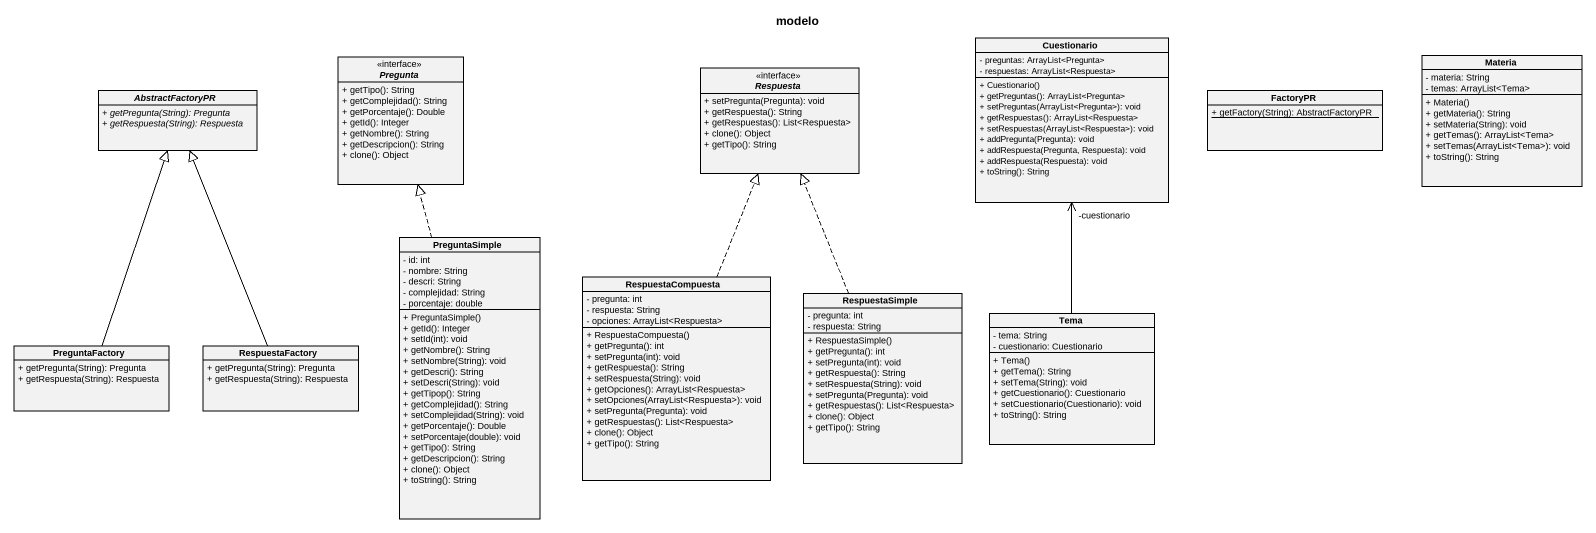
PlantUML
@startuml
title modelo
hide circle
hide empty members
skinparam classAttributeIconSize 0
interface Pregunta <<interface>> {
  + getTipo(): String
  + getComplejidad(): String
  + getPorcentaje(): Double
  + getId(): Integer
  + getNombre(): String
  + getDescripcion(): String
  + clone(): Object
}
interface Respuesta <<interface>> {
  + setPregunta(Pregunta): void
  + getRespuesta(): String
  + getRespuestas(): List<Respuesta>
  + clone(): Object
  + getTipo(): String
}
class Cuestionario {
  - preguntas: ArrayList<Pregunta>
  - respuestas: ArrayList<Respuesta>
  + Cuestionario()
  + getPreguntas(): ArrayList<Pregunta>
  + setPreguntas(ArrayList<Pregunta>): void
  + getRespuestas(): ArrayList<Respuesta>
  + setRespuestas(ArrayList<Respuesta>): void
  + addPregunta(Pregunta): void
  + addRespuesta(Pregunta, Respuesta): void
  + addRespuesta(Respuesta): void
  + toString(): String
}
class Materia {
  - materia: String
  - temas: ArrayList<Tema>
  + Materia()
  + getMateria(): String
  + setMateria(String): void
  + getTemas(): ArrayList<Tema>
  + setTemas(ArrayList<Tema>): void
  + toString(): String
}
abstract class AbstractFactoryPR {
  {abstract} + getPregunta(String): Pregunta
  {abstract} + getRespuesta(String): Respuesta
}
class FactoryPR {
  {static} + getFactory(String): AbstractFactoryPR
}
class PreguntaSimple {
  - id: int
  - nombre: String
  - descri: String
  - complejidad: String
  - porcentaje: double
  + PreguntaSimple()
  + getId(): Integer
  + setId(int): void
  + getNombre(): String
  + setNombre(String): void
  + getDescri(): String
  + setDescri(String): void
  + getTipop(): String
  + getComplejidad(): String
  + setComplejidad(String): void
  + getPorcentaje(): Double
  + setPorcentaje(double): void
  + getTipo(): String
  + getDescripcion(): String
  + clone(): Object
  + toString(): String
}
class RespuestaCompuesta {
  - pregunta: int
  - respuesta: String
  - opciones: ArrayList<Respuesta>
  + RespuestaCompuesta()
  + getPregunta(): int
  + setPregunta(int): void
  + getRespuesta(): String
  + setRespuesta(String): void
  + getOpciones(): ArrayList<Respuesta>
  + setOpciones(ArrayList<Respuesta>): void
  + setPregunta(Pregunta): void
  + getRespuestas(): List<Respuesta>
  + clone(): Object
  + getTipo(): String
}
class RespuestaSimple {
  - pregunta: int
  - respuesta: String
  + RespuestaSimple()
  + getPregunta(): int
  + setPregunta(int): void
  + getRespuesta(): String
  + setRespuesta(String): void
  + setPregunta(Pregunta): void
  + getRespuestas(): List<Respuesta>
  + clone(): Object
  + getTipo(): String
}
class PreguntaFactory {
  + getPregunta(String): Pregunta
  + getRespuesta(String): Respuesta
}
class RespuestaFactory {
  + getPregunta(String): Pregunta
  + getRespuesta(String): Respuesta
}
class Tema {
  - tema: String
  - cuestionario: Cuestionario
  + Tema()
  + getTema(): String
  + setTema(String): void
  + getCuestionario(): Cuestionario
  + setCuestionario(Cuestionario): void
  + toString(): String
}
PreguntaSimple .up.|> Pregunta
RespuestaCompuesta .up.|> Respuesta
RespuestaSimple .up.|> Respuesta
PreguntaFactory -up-|> AbstractFactoryPR
RespuestaFactory -up-|> AbstractFactoryPR
Tema -up-> "-cuestionario" Cuestionario
@enduml
